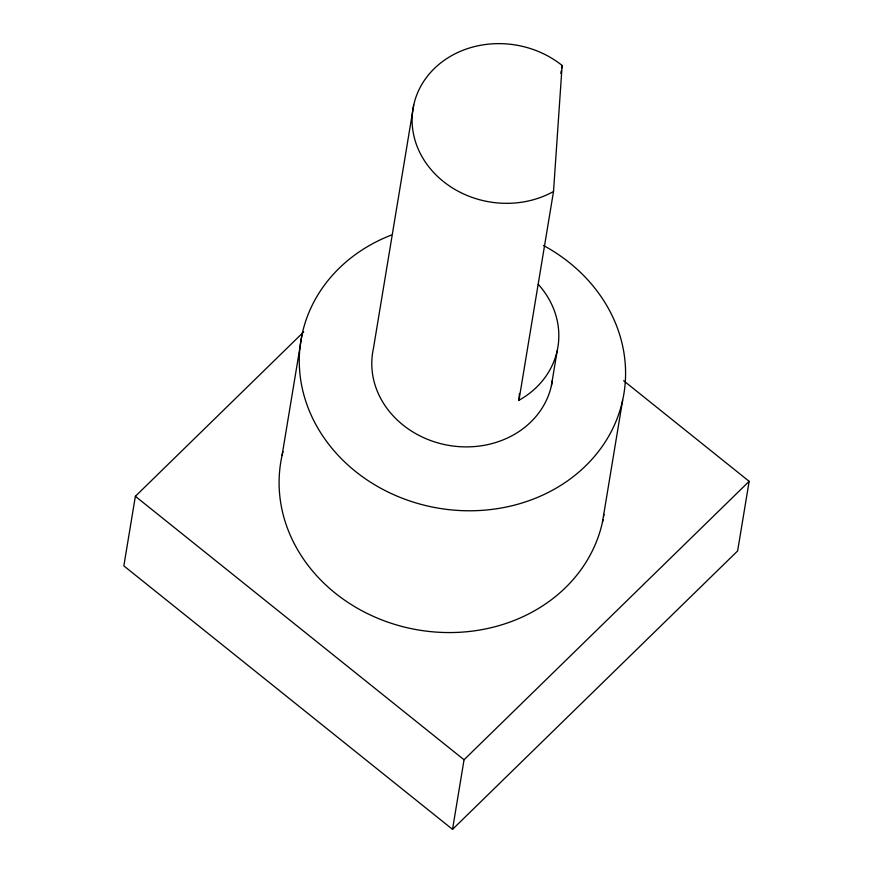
<?xml version="1.0" encoding="UTF-8"?>
<svg xmlns="http://www.w3.org/2000/svg" width="873" height="873" viewBox="0 0 873 873"><rect width="100%" height="100%" fill="white"/><g stroke="black" fill="none" stroke-linecap="round" stroke-linejoin="round"><path stroke-width="1.31" d="M538.281 284.336A90.934 79.53 9.4 0 1 518.955 400.271L519.413 393.494M553.515 191.503L562.136 65.475A90.934 79.53 9.4 0 0 439.708 63.74A90.934 79.53 9.4 0 0 432.353 171.064A90.934 79.53 9.4 0 0 553.515 191.503L518.955 400.271M303.706 331.904L135.37 496.301L123.846 565.89L452.53 829.35L737.63 550.928L749.154 481.339L623.638 380.726M282.055 455.466L302.222 333.682M413.737 104.946L373.426 348.513A90.934 79.53 9.4 0 0 448.133 445.274A90.934 79.53 9.4 0 0 552.358 380.475M560.815 73.507L561.252 70.822M561.699 68.149L562.136 65.475M452.53 829.35L464.054 759.761L749.154 481.339M551.42 385.571L557.181 350.771M602.457 522.174L622.624 400.391M135.37 496.301L464.054 759.761M603.003 519.577A163.677 143.161 9.4 0 1 410.55 628.484A163.677 143.161 9.4 0 1 282.983 451.581M603.941 514.328A163.677 143.161 9.4 0 1 603.505 516.958M543.497 245.499A163.677 143.161 9.4 0 1 585.096 466.4A163.677 143.161 9.4 0 1 332.613 449.093A163.677 143.161 9.4 0 1 391.322 235.066"/></g></svg>
